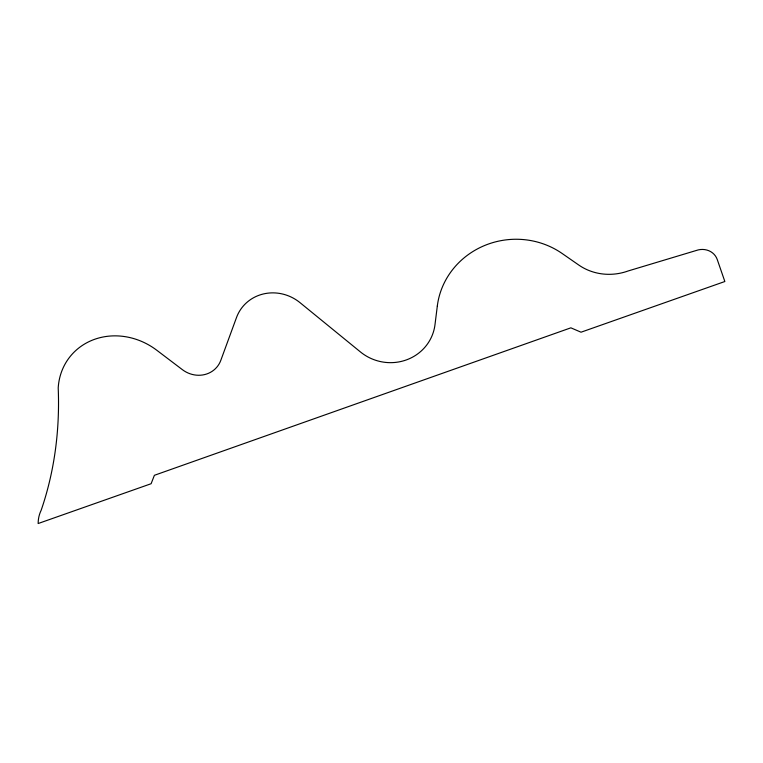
<?xml version="1.0" encoding="UTF-8"?>
<svg xmlns="http://www.w3.org/2000/svg" width="763" height="763" viewBox="0 0 763 763"><rect width="100%" height="100%" fill="white"/><g stroke="black" fill="none" stroke-linecap="round" stroke-linejoin="round"><path stroke-width="1.14" d="M437.313 306.039L434.996 324.656A45.914 44.101 16.5 0 1 406.593 359.831A45.914 44.101 16.5 0 1 360.489 351.981L300.012 302.653A41.326 39.037 32.6 0 0 236.511 317.522L220.812 360.346A25.99 24.082 37.4 0 1 182.395 369.673L156.739 350.217A65.484 59.133 38.3 0 0 93.296 339.793A65.484 59.133 38.3 0 0 58.207 387.947A398.248 323.13 49 0 1 41.164 510.256A38.083 33.133 34 0 0 38.15 523.532L151.112 483.723L154.393 475.301L570.867 327.832L581.034 332.201L724.85 281.518L717.249 259.525A16.862 15.527 -22 0 0 696.19 250.512L628.197 270.951A54.039 51.083 -24.2 0 1 578.736 265.009L562.197 253.526A78.742 75.003 -5 0 0 437.313 306.039"/></g></svg>
